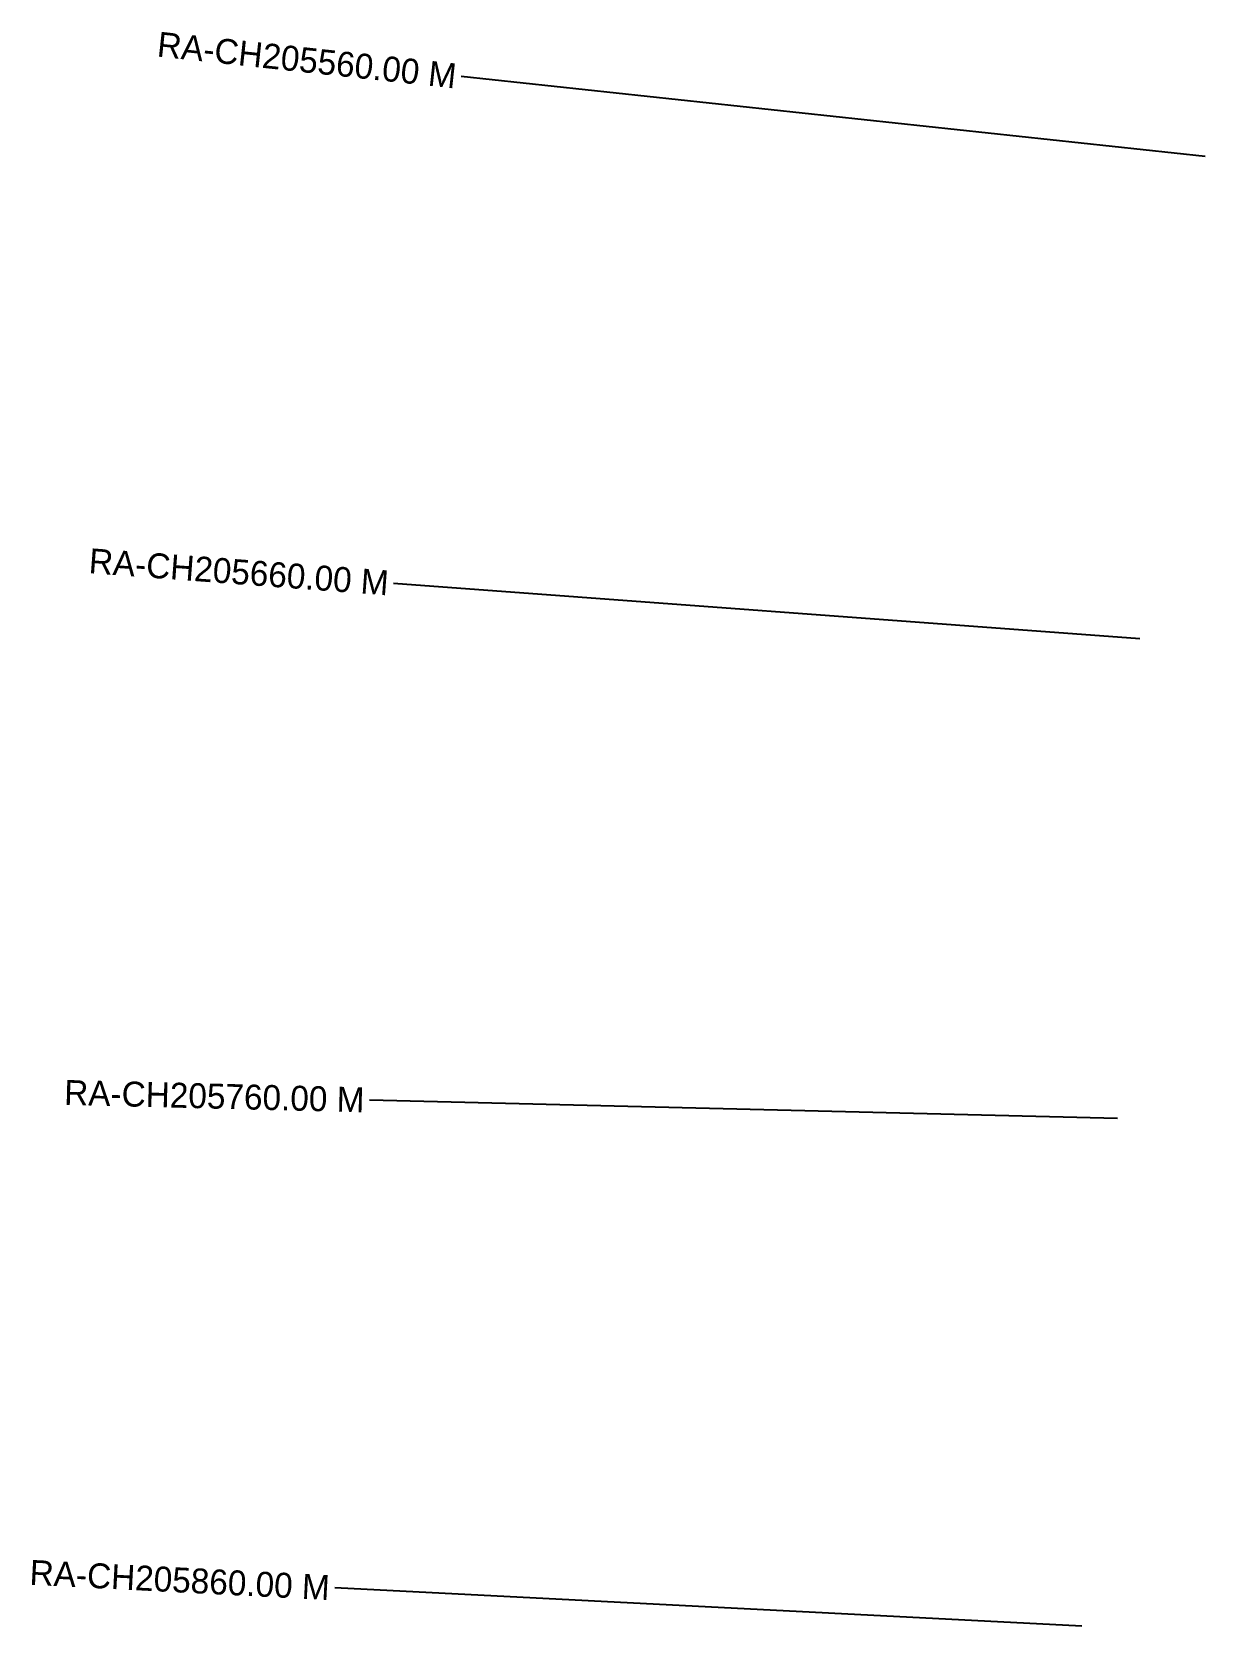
# Model space of a CAD drawing. Header units: metres. Extents: x 274721 to 282047, y 2078793 to 2079167.
# Drawn here: x 274720.6 to 274955.8, y 2078792.6 to 2079112 of the extents above; entities outside this region: 2.
import ezdxf
from ezdxf.enums import TextEntityAlignment as Align

# ---------------------------------------------------------------- set-up
doc = ezdxf.new("R2010")
doc.units = ezdxf.units.M
for name, color, linetype in [('CS', 134, 'Continuous'), ('CSMark', 210, 'Continuous'), ('VILLAGE BOUNDRY', 10, 'Continuous'), ('VILLAGE NAME', 250, 'Continuous')]:
    doc.layers.add(name, color=color, linetype=linetype)

msp = doc.modelspace()

# ---------------------------------------------------------------- linework, layer by layer
at = {"layer": 'CS'}
for p, q in [((274955.83, 2079087.02), (274806.69, 2079103.05)), ((274942.74, 2078990.37), (274793.15, 2079001.52)), ((274938.26, 2078894.27), (274788.31, 2078897.99)), ((274931.14, 2078792.57), (274781.34, 2078800.23))]:
    msp.add_line(p, q, dxfattribs=at)
at = {"layer": 'VILLAGE BOUNDRY'}
msp.add_lwpolyline([(281983.17, 2079072.21), (281946.97, 2079166.65), (281920.97, 2079154), (281842.9, 2079103.06), (281790.78, 2079064.8), (281751.74, 2079039.37), (281725.78, 2079026.68), (281699.66, 2079001.07), (281699.4, 2078975.25), (281736.29, 2078944.55), (281781.39, 2078918.32), (281813.38, 2078866.33), (281845.31, 2078807.83), (281929.41, 2078800.75), (281994.21, 2078813.21), (282033.04, 2078812.93), (282033.23, 2078838.83), (282047.05, 2078955.22)], close=True, dxfattribs=at)

# ---------------------------------------------------------------- texts
at = {"layer": 'CSMark'}
for s, rotation, p in [('RA-CH205560.00 M', 353.8643, (274805.7, 2079103.16)), ('RA-CH205660.00 M', 355.7378, (274792.15, 2079001.59)), ('RA-CH205760.00 M', 358.5761, (274787.31, 2078898.02)), ('RA-CH205860.00 M', 357.0713, (274780.34, 2078800.28))]:
    msp.add_text(s, height=5, rotation=rotation, dxfattribs=at).set_placement(p, align=Align.MIDDLE_RIGHT)
at = {"layer": 'VILLAGE NAME', "insert": (281775.77, 2079001.24), "char_height": 44.2011, "attachment_point": 1, "rotation": 1.1028}
msp.add_mtext_dynamic_manual_height_columns('{\\fArial|b0|i0|c0|p34;REWAS}', width=295.463, gutter_width=221.01, heights=[0], dxfattribs=at)

doc.saveas('drawing.dxf')
